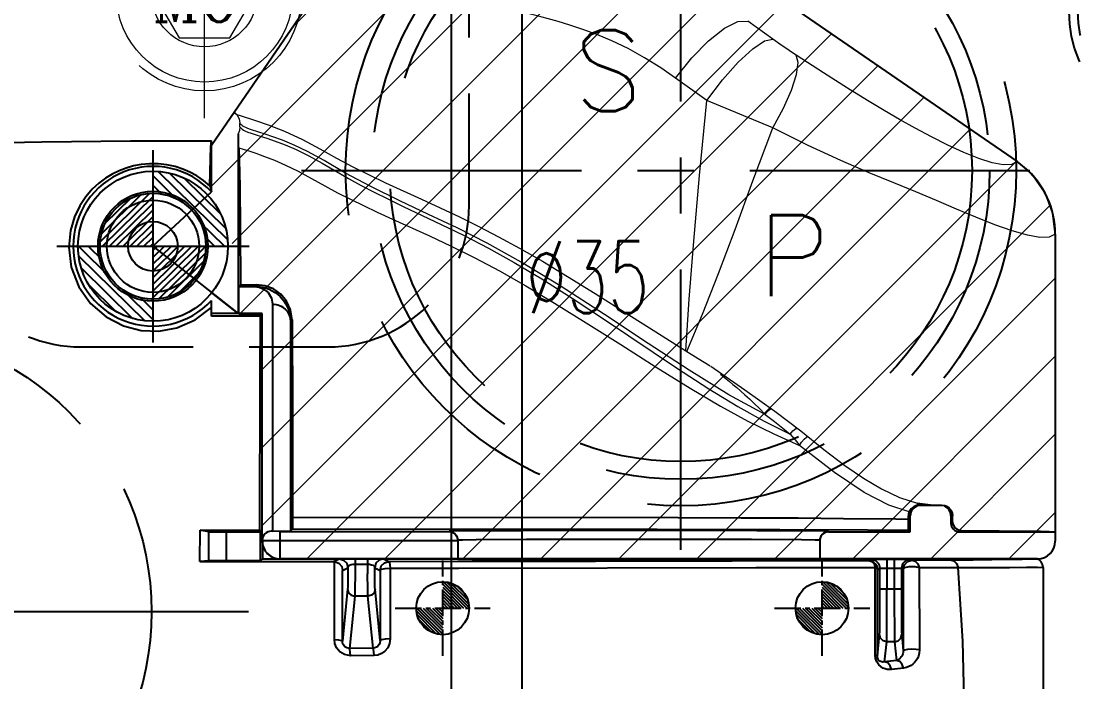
# Model space of a CAD drawing. Header units: inches. Extents: x 157915 to 159347, y -49911 to -48898.
# Drawn here: x 158666.8 to 158726.7, y -49080.8 to -49043.4 of the extents above; entities that cross this region are included whole.
import ezdxf

# ---------------------------------------------------------------- set-up
doc = ezdxf.new("R2010")
doc.units = ezdxf.units.IN
doc.header["$LTSCALE"] = 2
doc.header["$MEASUREMENT"] = 0
doc.header["$PDMODE"] = 3
doc.header["$PDSIZE"] = 0.3125
for name, pattern in [('ACAD_ISO02W100', [15, 12, -3]), ('CENTER', [50.8, 31.75, -6.35, 6.35, -6.35]), ('CENTER2', [1.125, 0.75, -0.125, 0.125, -0.125]), ('HIDDEN', [9.525, 6.35, -3.175])]:
    doc.linetypes.add(name, pattern=pattern)
doc.layers.get('0').update_dxf_attribs({"linetype": 'CONTINUOUS'})
doc.layers.get('Defpoints').update_dxf_attribs({"linetype": 'CONTINUOUS'})
for name, color, linetype in [('CAV-COR', 1, 'CONTINUOUS'), ('PIN', 4, 'CONTINUOUS'), ('SCREW', 52, 'HIDDEN'), ('SP', 3, 'CONTINUOUS'), ('y-cut', 7, 'CONTINUOUS'), ('壓塊', 157, 'CONTINUOUS')]:
    doc.layers.add(name, color=color, linetype=linetype)
for name, color, linetype, lineweight in [('dim', 3, 'CONTINUOUS', 15), ('截面', 191, 'CONTINUOUS', 15), ('枕位', 135, 'CONTINUOUS', 15), ('螺絲', 42, 'ACAD_ISO02W100', 15)]:
    doc.layers.add(name, color=color, linetype=linetype, lineweight=lineweight)
doc.styles.add('ROMANC', font='romanc', dxfattribs={"width": 0.6, "height": 1})
doc.styles.get("Standard").update_dxf_attribs({"font": 'txt.shx', "width": 0.67})
doc.dimstyles.new('2.00', dxfattribs={"dimtxt": 5, "dimasz": 4, "dimexe": 0.666, "dimexo": 0.626, "dimgap": 1, "dimtad": 0, "dimzin": 0, "dimdsep": 46, "dimtxsty": 'Standard', "dimcen": 0.09, "dimclrd": 3, "dimclre": 3, "dimclrt": 7, "dimazin": 0, "dimtfac": 1, "dimtofl": 0, "dimtmove": 0, "dimatfit": 0, "dimfxl": 0, "dimtolj": 1, "dimtzin": 0, "dimarcsym": 0})

# ---------------------------------------------------------------- blocks, each defined once
blk = doc.blocks.new('20160804.135220')
at = {"layer": 'SCREW', "linetype": 'CENTER2', "ltscale": 5}
for p, q in [((0, -8.5), (0, 8.5)), ((-8.5, 0), (8.5, 0))]:
    blk.add_line(p, q, dxfattribs=at)
at = {"layer": 'SCREW'}
blk.add_lwpolyline([(-1.732, 3), (-3.464, 0), (-1.732, -3), (1.732, -3), (3.464, 0), (1.732, 3)], close=True, dxfattribs=at)
at = {"layer": 'SCREW', "ltscale": 0.5}
for radius in [7, 6.5, 4]:
    blk.add_circle((0, 0), radius, dxfattribs=at)
at = {"layer": 'dim', "style": 'ROMANC', "width": 0.8}
blk.add_text('M8', height=4.1865, dxfattribs=at).set_placement((-4.071, -1.858))
blk = doc.blocks.new('20160823.140637')
at = {"layer": '截面', "linetype": 'Continuous', "ltscale": 0.3}
h = blk.add_hatch(dxfattribs=at)
h.set_pattern_fill('ANSI31', color=256, scale=25, style=0)
h.set_pattern_definition([(45, (170617.2364, -50194.565), (-2.20970869, 2.20970869), [])])
h.paths.add_polyline_path([(6.195, 50.953), (6.988, 50.841), (7.777, 50.697), (8.558, 50.522), (9.33, 50.315), (10.094, 50.078), (10.847, 49.81), (11.59, 49.512), (12.321, 49.184), (13.038, 48.827), (13.738, 48.443), (14.423, 48.03), (15.092, 47.589), (29.698, 37.542), (29.916, 37.384), (30.123, 37.215), (30.321, 37.036), (30.509, 36.846), (30.687, 36.645), (30.854, 36.435), (31.01, 36.217), (31.154, 35.989), (31.285, 35.755), (31.403, 35.515), (31.509, 35.267), (31.601, 35.015), (31.679, 34.758), (31.743, 34.496), (31.794, 34.233), (31.829, 33.967), (31.851, 33.7), (31.858, 33.43), (31.858, 16.046, -0.414214), (30.858, 15.046), (-12.081, 15.046, -0.414214), (-13.081, 16.046), (-13.081, 28.931), (-14.453, 28.931), (-15.749, 29.957, 0.168991), (-14.777, 32.75, 0.189103), (-15.977, 35.81), (-15.961, 35.825), (-15.961, 38.483), (-8.774, 48.931), (-8.615, 49.149), (-8.445, 49.358), (-8.265, 49.557), (-8.074, 49.746), (-7.872, 49.925), (-7.662, 50.092), (-7.443, 50.248), (-7.216, 50.393), (-6.981, 50.524), (-6.74, 50.643), (-6.493, 50.748), (-6.241, 50.84), (-5.984, 50.918), (-5.723, 50.983), (-5.46, 51.033), (-5.196, 51.069), (-4.929, 51.09), (-4.66, 51.098), (3.801, 51.098), (4.602, 51.081), (5.401, 51.033)])
h.paths.add_polyline_path([(30.858, -30.951, -0.414214), (31.858, -31.951), (31.858, -49.334), (31.851, -49.604), (31.829, -49.872), (31.794, -50.137), (31.743, -50.401), (31.679, -50.662), (31.601, -50.919), (31.509, -51.171), (31.403, -51.419), (31.285, -51.66), (31.154, -51.894), (31.01, -52.121), (30.854, -52.34), (30.687, -52.549), (30.509, -52.75), (30.321, -52.94), (30.123, -53.12), (29.916, -53.289), (29.698, -53.447), (15.092, -63.494), (14.423, -63.935), (13.738, -64.347), (13.038, -64.731), (12.321, -65.088), (11.59, -65.417), (10.847, -65.715), (10.094, -65.982), (9.33, -66.22), (8.558, -66.426), (7.777, -66.601), (6.988, -66.746), (6.195, -66.858), (5.401, -66.938), (4.602, -66.986), (3.801, -67.002), (-4.66, -67.002), (-4.929, -66.995), (-5.196, -66.973), (-5.46, -66.938), (-5.723, -66.887), (-5.984, -66.823), (-6.241, -66.745), (-6.493, -66.653), (-6.74, -66.547), (-6.981, -66.429), (-7.216, -66.297), (-7.443, -66.153), (-7.662, -65.997), (-7.872, -65.829), (-8.074, -65.65), (-8.265, -65.461), (-8.445, -65.263), (-8.615, -65.054), (-8.774, -64.836), (-15.961, -54.387), (-15.961, -51.729), (-15.977, -51.714, 0.189103), (-14.777, -48.655, 0.168991), (-15.749, -45.862), (-14.453, -44.836), (-13.081, -44.836), (-13.081, -31.951, -0.414214), (-12.081, -30.951)])
h.paths.add_polyline_path([(-94.357, 16.548), (-94.357, -32.452, 0.414214), (-93.357, -33.452), (-87.057, -33.452, 0.414214), (-86.057, -32.452), (-86.057, 16.548, 0.414214), (-87.057, 17.548), (-93.357, 17.548, 0.414214)])
h.paths.add_polyline_path([(-49.425, 38.498), (-49.425, 25.188, 0.414214), (-48.425, 24.188), (-42.105, 24.188, 0.414214), (-41.105, 25.188), (-41.105, 38.498, 0.414214), (-42.105, 39.498), (-48.425, 39.498, 0.414214)])
h.paths.add_polyline_path([(-49.425, -41.092), (-49.425, -54.402, 0.414214), (-48.425, -55.402), (-42.105, -55.402, 0.414214), (-41.105, -54.402), (-41.105, -41.092, 0.414214), (-42.105, -40.092), (-48.425, -40.092, 0.414214)])
at = {"layer": 'y-cut', "linetype": 'ByBlock'}
for p, q in [((-15.961, 38.483), (-8.774, 48.931)), ((15.092, 47.589), (29.698, 37.542)), ((-15.961, 35.825), (-15.961, 38.483)), ((-16.16, 35.64), (-15.961, 35.825)), ((31.858, 33.43), (31.858, 16.046)), ((-14.453, 28.931), (-15.945, 30.112)), ((-13.081, 28.931), (-14.453, 28.931)), ((-13.081, 16.046), (-13.081, 28.931)), ((30.858, 15.046), (-12.081, 15.046))]:
    blk.add_line(p, q, dxfattribs=at)
blk.add_lwpolyline([(31.858, 33.43), (31.851, 33.7), (31.829, 33.967), (31.794, 34.233), (31.743, 34.496), (31.679, 34.758), (31.601, 35.015), (31.509, 35.267), (31.403, 35.515), (31.285, 35.755), (31.154, 35.989), (31.01, 36.217), (30.854, 36.435), (30.687, 36.645), (30.509, 36.846), (30.321, 37.036), (30.123, 37.215), (29.916, 37.384), (29.698, 37.542)], dxfattribs=at)
blk.add_circle((-19.277, 32.75), 4.25, dxfattribs=at)
for centre, start, end in [((-12.081, 16.046), 180, 270), ((30.858, 16.046), 270, 0)]:
    blk.add_arc(centre, 1, start, end, dxfattribs=at)
blk = doc.blocks.new('20140813.092309')
at = {"layer": '螺絲', "color": 137, "linetype": 'CENTER', "ltscale": 0.25}
for p, q in [((0, -7.042), (0, 7.042)), ((-7, 0), (7, 0))]:
    blk.add_line(p, q, dxfattribs=at)
at = {"layer": '螺絲', "color": 137, "linetype": 'Continuous'}
blk.add_lwpolyline([(-1.443, 2.5), (-2.887, 0), (-1.443, -2.5), (1.443, -2.5), (2.887, 0), (1.443, 2.5)], close=True, dxfattribs=at)
at = {"layer": '螺絲', "color": 137, "linetype": 'HIDDEN'}
blk.add_circle((0, 0), 5.5, dxfattribs=at)
at = {"layer": '螺絲', "color": 137}
for radius in [5, 3]:
    blk.add_circle((0, 0), radius, dxfattribs=at)
at = {"layer": 'dim', "style": 'ROMANC', "width": 0.8}
blk.add_text('M6', height=3.1716, dxfattribs=at).set_placement((-2.976, -1.589))
blk = doc.blocks.new('20160825.191916')
at = {"color": 8, "linetype": 'HIDDEN'}
blk.add_circle((0, 0), 19, dxfattribs=at)
at = {"layer": 'SP', "linetype": 'CENTER', "ltscale": 0.25}
for p, q in [((0, -21.5), (0, 21.5)), ((-21.5, 0), (21.5, 0))]:
    blk.add_line(p, q, dxfattribs=at)
at = {"layer": 'SP', "linetype": 'HIDDEN'}
for radius in [17.5, 16.5]:
    blk.add_circle((0, 0), radius, dxfattribs=at)
at = {"layer": 'dim', "insert": (-5.289, -6.05), "char_height": 4.0633, "attachment_point": 5}
blk.add_mtext('Ø35', dxfattribs=at)
at = {"layer": 'SP'}
for s, p in [('S', (-6.081, 3.359)), ('P', (4.334, -7.124))]:
    blk.add_text(s, height=4.582, dxfattribs=at).set_placement(p)
blk = doc.blocks.new('*D37227')
at = {"layer": 'Defpoints', "color": 0}
for p in [(158691.163, -49011.518), (158658.163, -49016.868), (158691.163, -49082.168)]:
    blk.add_point(p, dxfattribs=at)
at = {"layer": 'dim', "color": 3, "linetype": 'ByBlock', "lineweight": -2}
for p, q in [((158658.163, -49016.242), (158658.163, -49010.852)), ((158691.163, -49081.542), (158691.163, -49010.852)), ((158662.163, -49011.518), (158667.521, -49011.518)), ((158687.163, -49011.518), (158681.805, -49011.518))]:
    blk.add_line(p, q, dxfattribs=at)
at = {"layer": 'dim', "color": 3, "linetype": 'ByBlock'}
for points in [[(158662.163, -49010.851), (158662.163, -49012.184), (158658.163, -49011.518)], [(158687.163, -49012.184), (158687.163, -49010.851), (158691.163, -49011.518)]]:
    blk.add_solid(points, dxfattribs=at)
at = {"layer": 'dim', "color": 7, "linetype": 'ByBlock', "insert": (158674.663, -49011.518), "char_height": 5, "attachment_point": 5}
blk.add_mtext('\\A1;33.00', dxfattribs=at)
blk = doc.blocks.new('*D37255')
at = {"layer": 'Defpoints', "color": 0}
for p in [(158695.163, -49003.941), (158658.163, -49016.868), (158695.163, -49096.868)]:
    blk.add_point(p, dxfattribs=at)
at = {"layer": 'dim', "color": 3, "linetype": 'ByBlock', "lineweight": -2}
for p, q in [((158658.163, -49016.242), (158658.163, -49003.275)), ((158695.163, -49096.242), (158695.163, -49003.275)), ((158662.163, -49003.941), (158669.521, -49003.941)), ((158691.163, -49003.941), (158683.805, -49003.941))]:
    blk.add_line(p, q, dxfattribs=at)
at = {"layer": 'dim', "color": 3, "linetype": 'ByBlock'}
for points in [[(158662.163, -49003.274), (158662.163, -49004.608), (158658.163, -49003.941)], [(158691.163, -49004.608), (158691.163, -49003.274), (158695.163, -49003.941)]]:
    blk.add_solid(points, dxfattribs=at)
at = {"layer": 'dim', "color": 7, "linetype": 'ByBlock', "insert": (158676.663, -49003.941), "char_height": 5, "attachment_point": 5}
blk.add_mtext('\\A1;37.00', dxfattribs=at)

msp = doc.modelspace()

# ---------------------------------------------------------------- hatches: boundary and pattern name
at = {"layer": 'PIN', "linetype": 'Continuous'}
h = msp.add_hatch(dxfattribs=at)
h.set_pattern_fill('ANSI31', color=135, scale=3.090909, angle=90.5, style=0)
h.set_pattern_definition([(135.5, (158991.67704, -49075.40296), (-0.27080585, -0.27557404), [])])
h.paths.add_polyline_path([(158674.206, -49051.916, -0.414214), (158678.493, -49056.128), (158677.243, -49056.139, 0.414214), (158674.217, -49053.166)])
h.paths.add_polyline_path([(158671.243, -49056.192, 0.414214), (158674.269, -49059.165), (158674.28, -49060.415, -0.414214), (158669.993, -49056.203)])
h = msp.add_hatch(dxfattribs=at)
h.set_pattern_fill('ANSI31', color=135, scale=2.181818, angle=89.5, style=0)
h.set_pattern_definition([(44.5, (158450.17198, -49069.74489), (0.19115707, -0.19452285), [])])
h.paths.add_polyline_path([(158674.243, -49056.166), (158677.243, -49056.192, -0.414214), (158674.217, -49059.165)])
h.paths.add_polyline_path([(158674.269, -49053.166), (158674.243, -49056.166), (158671.243, -49056.139, -0.414214)])
h = msp.add_hatch(dxfattribs=at)
h.set_pattern_fill('ANSI31', color=3, angle=90, style=0)
h.set_pattern_definition([(135, (158895.94506, -49090.90771), (-0.08838835, -0.08838835), [])])
h.paths.add_polyline_path([(158690.663, -49076.668), (158689.163, -49076.668, 0.414214), (158690.663, -49078.168)])
h.paths.add_polyline_path([(158690.663, -49075.168), (158690.663, -49076.668), (158692.163, -49076.668, 0.414214)])
h = msp.add_hatch(dxfattribs=at)
h.set_pattern_fill('ANSI31', color=3, angle=90, style=0)
h.set_pattern_definition([(135, (158917.44506, -49090.90771), (-0.08838835, -0.08838835), [])])
h.paths.add_polyline_path([(158712.163, -49076.668), (158710.663, -49076.668, 0.414214), (158712.163, -49078.168)])
h.paths.add_polyline_path([(158712.163, -49075.168), (158712.163, -49076.668), (158713.663, -49076.668, 0.414214)])

# ---------------------------------------------------------------- linework, layer by layer
at = {"color": 8, "linetype": 'CENTER', "ltscale": 0.4}
msp.add_line((158679.663, -49076.868), (158636.663, -49076.868), dxfattribs=at)
at = {"color": 8, "linetype": 'HIDDEN', "ltscale": 0.7}
msp.add_circle((158658.163, -49076.868), 16, dxfattribs=at)
at = {"layer": 'CAV-COR', "linetype": 'ByBlock'}
for p, q in [((158677.525, -49050.528), (158677.56, -49050.196)), ((158677.56, -49053.091), (158677.56, -49050.196)), ((158679.067, -49049.792), (158679.067, -49059.985)), ((158674.243, -49056.166), (158677.56, -49053.091)), ((158674.243, -49056.166), (158679.067, -49059.985)), ((158679.102, -49058.442), (158679.201, -49058.344)), ((158679.102, -49060.02), (158679.102, -49058.442)), ((158679.102, -49058.442), (158679.993, -49058.442)), ((158679.201, -49058.344), (158680.105, -49058.344)), ((158679.993, -49058.442), (158680.007, -49058.442)), ((158680.007, -49058.442), (158680.105, -49058.344)), ((158680.497, -49058.573), (158680.26, -49058.475)), ((158677.56, -49060.127), (158677.56, -49059.24)), ((158681.012, -49059.446), (158681.012, -49072.311)), ((158679.067, -49059.985), (158677.56, -49059.985)), ((158680.332, -49060.127), (158677.56, -49060.127)), ((158679.102, -49059.985), (158680.439, -49059.985)), ((158680.439, -49060.02), (158679.102, -49060.02)), ((158680.439, -49060.02), (158680.332, -49060.127)), ((158680.439, -49072.87), (158680.439, -49059.985)), ((158682.029, -49060.425), (158682.029, -49072.285)), ((158682.029, -49060.425), (158682.043, -49060.425)), ((158682.043, -49060.425), (158682.124, -49060.344)), ((158682.043, -49060.425), (158682.043, -49072.284)), ((158682.124, -49060.344), (158682.142, -49065.512)), ((158682.142, -49065.512), (158682.153, -49071.749)), ((158717.547, -49070.728), (158718.463, -49070.839)), ((158717.663, -49070.839), (158718.96, -49070.839)), ((158682.153, -49071.518), (158704.015, -49071.539)), ((158704.015, -49071.539), (158707.586, -49071.546)), ((158707.586, -49071.546), (158710.818, -49071.559)), ((158710.818, -49071.559), (158713.384, -49071.579)), ((158717.057, -49071.949), (158717.058, -49071.442)), ((158717.157, -49071.442), (158717.058, -49071.442)), ((158717.157, -49072.346), (158717.157, -49071.442)), ((158719.468, -49071.442), (158719.559, -49071.442)), ((158719.468, -49071.442), (158719.468, -49071.844)), ((158719.468, -49071.844), (158719.536, -49071.775)), ((158719.559, -49071.769), (158719.559, -49071.442)), ((158719.559, -49071.769), (158719.56, -49071.799)), ((158676.894, -49074.029), (158676.922, -49072.257)), ((158676.922, -49072.257), (158680.301, -49072.257)), ((158677.409, -49072.338), (158676.922, -49072.257)), ((158677.409, -49073.987), (158677.409, -49072.338)), ((158678.413, -49073.982), (158678.413, -49072.346)), ((158678.413, -49072.346), (158680.345, -49072.346)), ((158680.301, -49072.257), (158680.345, -49072.346)), ((158680.345, -49073.982), (158680.345, -49072.346)), ((158681.012, -49072.311), (158680.941, -49072.311)), ((158681.012, -49072.311), (158682.043, -49072.285)), ((158681.458, -49073.87), (158681.458, -49072.328)), ((158681.458, -49072.328), (158691.027, -49072.328)), ((158682.043, -49072.284), (158682.151, -49072.176)), ((158682.151, -49072.176), (158693.234, -49072.183)), ((158691.027, -49072.314), (158691.027, -49072.328)), ((158691.027, -49072.328), (158691.191, -49072.356)), ((158691.191, -49072.356), (158691.348, -49072.445)), ((158695.089, -49072.277), (158692.103, -49072.294)), ((158693.234, -49072.183), (158702.81, -49072.199)), ((158699.391, -49072.268), (158695.089, -49072.277)), ((158704.175, -49072.268), (158699.391, -49072.268)), ((158702.81, -49072.199), (158709.775, -49072.217)), ((158708.476, -49072.277), (158704.175, -49072.268)), ((158709.775, -49072.217), (158714.738, -49072.237)), ((158712.534, -49072.346), (158712.534, -49072.314)), ((158712.534, -49072.346), (158717.157, -49072.346)), ((158714.738, -49072.237), (158717.061, -49072.25)), ((158717.059, -49072.168), (158717.057, -49071.949)), ((158717.061, -49072.25), (158717.157, -49072.346)), ((158719.642, -49072.039), (158719.725, -49072.131)), ((158719.725, -49072.131), (158719.799, -49072.184)), ((158719.799, -49072.184), (158719.821, -49072.197)), ((158719.821, -49072.197), (158719.934, -49072.242)), ((158719.934, -49072.242), (158720.058, -49072.259)), ((158719.971, -49072.346), (158720.058, -49072.259)), ((158719.971, -49072.346), (158725.378, -49072.346)), ((158720.058, -49072.259), (158722.202, -49072.278)), ((158680.453, -49072.828), (158680.453, -49073.874)), ((158680.453, -49072.828), (158680.5, -49072.829)), ((158680.5, -49072.829), (158691.529, -49072.83)), ((158691.348, -49072.445), (158691.471, -49072.598)), ((158691.473, -49072.602), (158691.529, -49072.832)), ((158691.529, -49072.817), (158691.529, -49073.885)), ((158695.404, -49072.78), (158692.557, -49072.796)), ((158699.503, -49072.771), (158695.404, -49072.78)), ((158704.06, -49072.771), (158699.503, -49072.771)), ((158708.158, -49072.78), (158704.06, -49072.771)), ((158712.031, -49072.817), (158712.031, -49073.885)), ((158677.409, -49073.987), (158676.894, -49074.029)), ((158676.894, -49074.029), (158684.483, -49074.028)), ((158680.345, -49073.982), (158678.413, -49073.982)), ((158680.453, -49073.874), (158680.345, -49073.982)), ((158680.453, -49073.874), (158680.529, -49073.872)), ((158680.529, -49073.872), (158681.062, -49073.87)), ((158681.062, -49073.87), (158724.378, -49073.87)), ((158684.483, -49074.028), (158684.79, -49073.875)), ((158684.523, -49078.439), (158684.527, -49074.03)), ((158684.989, -49073.872), (158685.696, -49073.87)), ((158685.696, -49073.87), (158685.694, -49074.728)), ((158685.696, -49074.175), (158686.408, -49074.175)), ((158686.408, -49073.87), (158686.41, -49074.728)), ((158687.314, -49073.875), (158687.614, -49074.025)), ((158687.614, -49074.025), (158699.323, -49074.011)), ((158699.323, -49074.011), (158714.812, -49073.966)), ((158714.812, -49073.966), (158714.942, -49073.901)), ((158714.942, -49073.901), (158714.987, -49073.9)), ((158714.987, -49073.9), (158715.351, -49073.898)), ((158715.351, -49073.898), (158716.751, -49073.898)), ((158716.256, -49073.897), (158716.257, -49076.437)), ((158717.16, -49073.901), (158717.262, -49073.952)), ((158717.262, -49073.952), (158720.737, -49073.926)), ((158720.737, -49073.926), (158722.838, -49073.9)), ((158724.466, -49073.936), (158724.317, -49073.87)), ((158684.981, -49078.534), (158684.989, -49074.529)), ((158684.989, -49074.529), (158685.292, -49074.377)), ((158686.418, -49075.617), (158686.41, -49074.728)), ((158686.817, -49075.092), (158686.811, -49074.377)), ((158686.811, -49074.377), (158687.111, -49074.527)), ((158687.111, -49074.527), (158687.119, -49078.502)), ((158687.679, -49074.403), (158691.584, -49074.402)), ((158687.679, -49074.403), (158687.69, -49078.41)), ((158691.584, -49074.402), (158708.411, -49074.364)), ((158708.411, -49074.364), (158712.853, -49074.36)), ((158712.853, -49074.36), (158715.182, -49074.36)), ((158715.177, -49079.308), (158715.182, -49074.36)), ((158715.303, -49079.38), (158715.315, -49074.469)), ((158715.315, -49074.469), (158715.445, -49074.404)), ((158715.626, -49074.401), (158715.847, -49074.4)), ((158716.658, -49074.404), (158716.76, -49074.455)), ((158716.658, -49074.404), (158716.658, -49076.319)), ((158716.76, -49074.455), (158716.77, -49079.089)), ((158717.668, -49074.361), (158722.783, -49074.36)), ((158717.668, -49074.361), (158717.688, -49079.033)), ((158724.693, -49074.356), (158724.694, -49113.33)), ((158685.275, -49075.592), (158684.981, -49078.534)), ((158685.677, -49075.992), (158685.382, -49078.948)), ((158686.427, -49075.992), (158685.677, -49075.992)), ((158686.72, -49078.934), (158686.427, -49075.992)), ((158687.119, -49078.502), (158686.829, -49075.592)), ((158715.445, -49075.563), (158716.658, -49075.563)), ((158716.257, -49076.437), (158716.264, -49077.908)), ((158716.658, -49076.319), (158716.666, -49077.596)), ((158715.303, -49079.38), (158715.424, -49078.166)), ((158716.678, -49078.166), (158716.77, -49079.089)), ((158686.72, -49078.934), (158685.382, -49078.948)), ((158715.712, -49079.704), (158715.826, -49078.567)), ((158716.276, -49078.567), (158715.826, -49078.567)), ((158716.276, -49078.567), (158716.382, -49079.625)), ((158686.782, -49079.348), (158685.434, -49079.361)), ((158716.382, -49079.625), (158715.712, -49079.704)), ((158716.785, -49080.069), (158716.105, -49080.144))]:
    msp.add_line(p, q, dxfattribs=at)
for points in [[(158678.849, -49048.559), (158678.902, -49048.62), (158678.937, -49048.663)], [(158662.989, -49050.348), (158667.938, -49050.244), (158672.962, -49050.187), (158677.56, -49050.196)], [(158677.468, -49052.74), (158677.495, -49051.201), (158677.525, -49050.528)], [(158679.103, -49050.595), (158679.132, -49051.294), (158679.157, -49052.774), (158679.18, -49055.107), (158679.201, -49058.344)], [(158677.468, -49052.74), (158677.1, -49052.436), (158676.722, -49052.182), (158676.332, -49051.971), (158675.927, -49051.798), (158675.494, -49051.659), (158675.03, -49051.559), (158674.532, -49051.502), (158674.039, -49051.497), (158673.57, -49051.539), (158673.133, -49051.62), (158672.721, -49051.737), (158672.326, -49051.887), (158671.939, -49052.076), (158671.557, -49052.308), (158671.178, -49052.592), (158670.804, -49052.938), (158670.441, -49053.36), (158670.099, -49053.875), (158669.798, -49054.504), (158669.571, -49055.274), (158669.474, -49056.216), (158669.609, -49057.35), (158670.032, -49058.458), (158670.709, -49059.419), (158671.584, -49060.173)], [(158677.468, -49052.74), (158677.499, -49052.854), (158677.529, -49052.971), (158677.56, -49053.091)], [(158679.993, -49058.442), (158680.256, -49058.476), (158680.497, -49058.573)], [(158680.007, -49058.442), (158680.202, -49058.448), (158680.41, -49058.476), (158680.621, -49058.527)], [(158682.124, -49060.344), (158682.036, -49059.766), (158681.811, -49059.279), (158681.482, -49058.885), (158681.067, -49058.587), (158680.592, -49058.403), (158680.105, -49058.344)], [(158680.497, -49058.573), (158680.766, -49058.792), (158680.952, -49059.107), (158681.012, -49059.446)], [(158680.621, -49058.527), (158680.823, -49058.599), (158681.007, -49058.688)], [(158681.007, -49058.688), (158681.172, -49058.788), (158681.318, -49058.897)], [(158681.318, -49058.897), (158681.449, -49059.013), (158681.565, -49059.137)], [(158681.565, -49059.137), (158681.668, -49059.267), (158681.759, -49059.405), (158681.839, -49059.551), (158681.913, -49059.718), (158681.975, -49059.908)], [(158671.584, -49060.173), (158672.567, -49060.678), (158673.567, -49060.933), (158674.57, -49060.969), (158675.597, -49060.784), (158676.626, -49060.343), (158677.56, -49059.639)], [(158681.012, -49059.446), (158681.111, -49059.45), (158681.216, -49059.464), (158681.321, -49059.489), (158681.422, -49059.525), (158681.513, -49059.568), (158681.595, -49059.617), (158681.667, -49059.67), (158681.732, -49059.728), (158681.79, -49059.788), (158681.841, -49059.852), (158681.887, -49059.92), (158681.927, -49059.993), (158681.963, -49060.074), (158681.995, -49060.17), (158682.019, -49060.286), (158682.029, -49060.425)], [(158680.301, -49072.257), (158680.319, -49063.58), (158680.332, -49060.127)], [(158681.975, -49059.908), (158682.023, -49060.144), (158682.043, -49060.425)], [(158717.103, -49071.215), (158717.069, -49071.324), (158717.058, -49071.442)], [(158717.663, -49070.839), (158717.521, -49070.855), (158717.359, -49070.92), (158717.207, -49071.045), (158717.103, -49071.215)], [(158718.96, -49070.839), (158719.115, -49070.859), (158719.251, -49070.915), (158719.369, -49071.001), (158719.465, -49071.118), (158719.533, -49071.267), (158719.559, -49071.442)], [(158682.153, -49071.749), (158682.152, -49072.121), (158682.151, -49072.176)], [(158713.384, -49071.579), (158716.344, -49071.61), (158717.057, -49071.619)], [(158719.56, -49071.799), (158719.581, -49071.916), (158719.642, -49072.039)], [(158682.043, -49072.285), (158682.042, -49072.284), (158682.043, -49072.284)], [(158692.103, -49072.294), (158691.299, -49072.304), (158691.027, -49072.314)], [(158691.027, -49072.314), (158691.278, -49072.381), (158691.462, -49072.565), (158691.529, -49072.817)], [(158712.534, -49072.314), (158712.261, -49072.304), (158711.459, -49072.294), (158708.476, -49072.277)], [(158712.534, -49072.314), (158712.282, -49072.382), (158712.098, -49072.565), (158712.031, -49072.817)], [(158717.061, -49072.25), (158717.06, -49072.228), (158717.059, -49072.168)], [(158722.202, -49072.278), (158723.893, -49072.301), (158724.541, -49072.314), (158725.043, -49072.329), (158725.378, -49072.346)], [(158692.557, -49072.796), (158691.791, -49072.806), (158691.529, -49072.817)], [(158712.031, -49072.817), (158711.77, -49072.806), (158711.004, -49072.796), (158708.158, -49072.78)], [(158684.527, -49074.03), (158684.513, -49074.029), (158684.498, -49074.028), (158684.483, -49074.028)], [(158684.527, -49074.03), (158684.783, -49074.126), (158684.938, -49074.311), (158684.989, -49074.529)], [(158684.79, -49073.875), (158684.844, -49073.873), (158684.989, -49073.872)], [(158684.79, -49073.875), (158685.041, -49073.942), (158685.225, -49074.126), (158685.292, -49074.377)], [(158685.292, -49074.377), (158685.317, -49074.296), (158685.382, -49074.239), (158685.476, -49074.201), (158685.586, -49074.181), (158685.696, -49074.175)], [(158686.408, -49074.175), (158686.522, -49074.182), (158686.633, -49074.203), (158686.721, -49074.238), (158686.776, -49074.282), (158686.803, -49074.33), (158686.811, -49074.377)], [(158687.314, -49073.875), (158687.063, -49073.942), (158686.879, -49074.126), (158686.811, -49074.377)], [(158686.914, -49073.871), (158687.236, -49073.873), (158687.296, -49073.874), (158687.314, -49073.875)], [(158687.111, -49074.527), (158687.179, -49074.276), (158687.363, -49074.092), (158687.614, -49074.025)], [(158687.614, -49074.025), (158687.643, -49074.073), (158687.666, -49074.208), (158687.679, -49074.403)], [(158714.812, -49073.966), (158715.063, -49074.034), (158715.247, -49074.218), (158715.315, -49074.469)], [(158714.812, -49073.966), (158714.977, -49074.017), (158715.109, -49074.157), (158715.182, -49074.36)], [(158714.942, -49073.901), (158715.193, -49073.969), (158715.377, -49074.153), (158715.445, -49074.404)], [(158715.826, -49078.567), (158715.832, -49078.362), (158715.838, -49077.908), (158715.843, -49077.248), (158715.847, -49073.897)], [(158717.16, -49073.901), (158716.909, -49073.969), (158716.725, -49074.153), (158716.658, -49074.404)], [(158716.751, -49073.898), (158717.115, -49073.9), (158717.16, -49073.901)], [(158716.76, -49074.455), (158716.827, -49074.204), (158717.011, -49074.02), (158717.262, -49073.952)], [(158717.262, -49073.952), (158717.446, -49074.005), (158717.591, -49074.152), (158717.668, -49074.361)], [(158719.437, -49073.937), (158719.636, -49073.992), (158719.792, -49074.145), (158719.87, -49074.361)], [(158722.838, -49073.9), (158723.507, -49073.885), (158723.946, -49073.87)], [(158724.693, -49074.356), (158724.666, -49074.193), (158724.587, -49074.048), (158724.466, -49073.936)], [(158685.292, -49074.377), (158685.286, -49075.092), (158685.283, -49075.346), (158685.279, -49075.512), (158685.275, -49075.592)], [(158685.694, -49074.728), (158685.686, -49075.618), (158685.681, -49075.875), (158685.677, -49075.992)], [(158687.111, -49074.527), (158687.191, -49074.46), (158687.404, -49074.414), (158687.679, -49074.403)], [(158715.182, -49074.36), (158715.28, -49074.411), (158715.315, -49074.469)], [(158715.424, -49078.166), (158715.43, -49077.99), (158715.436, -49077.596), (158715.441, -49077.022), (158715.445, -49074.404)], [(158715.445, -49074.404), (158715.464, -49074.403), (158715.527, -49074.401), (158715.626, -49074.401)], [(158715.847, -49074.4), (158716.364, -49074.4), (158716.476, -49074.401), (158716.575, -49074.401), (158716.638, -49074.403), (158716.658, -49074.404)], [(158716.76, -49074.455), (158716.858, -49074.362), (158717.109, -49074.305), (158717.418, -49074.304), (158717.668, -49074.361)], [(158720.248, -49093.853), (158720.257, -49086.486), (158720.24, -49082.602), (158720.144, -49078.53), (158719.87, -49074.361)], [(158722.783, -49074.36), (158723.757, -49074.351), (158724.368, -49074.349), (158724.693, -49074.354)], [(158686.829, -49075.592), (158686.825, -49075.511), (158686.821, -49075.345), (158686.817, -49075.092)], [(158685.275, -49075.592), (158685.329, -49075.792), (158685.476, -49075.938), (158685.677, -49075.992)], [(158686.427, -49075.992), (158686.422, -49075.874), (158686.418, -49075.617)], [(158686.829, -49075.592), (158686.775, -49075.792), (158686.628, -49075.938), (158686.427, -49075.992)], [(158716.666, -49077.596), (158716.672, -49077.99), (158716.678, -49078.166)], [(158687.69, -49078.41), (158687.654, -49078.671), (158687.55, -49078.909), (158687.393, -49079.101), (158687.202, -49079.24), (158686.994, -49079.321), (158686.782, -49079.348)], [(158687.69, -49078.41), (158687.412, -49078.418), (158687.2, -49078.452), (158687.119, -49078.502)], [(158715.826, -49078.567), (158715.625, -49078.513), (158715.478, -49078.366), (158715.424, -49078.166)], [(158716.264, -49077.908), (158716.27, -49078.362), (158716.276, -49078.567)], [(158716.276, -49078.567), (158716.477, -49078.513), (158716.624, -49078.366), (158716.678, -49078.166)], [(158684.523, -49078.439), (158684.754, -49078.454), (158684.92, -49078.489), (158684.981, -49078.534)], [(158685.434, -49079.361), (158685.1, -49079.299), (158684.83, -49079.132), (158684.649, -49078.91), (158684.551, -49078.669), (158684.523, -49078.439)], [(158685.382, -49078.948), (158685.235, -49078.922), (158685.116, -49078.848), (158685.036, -49078.748), (158684.994, -49078.639), (158684.981, -49078.534)], [(158685.434, -49079.361), (158685.423, -49079.16), (158685.405, -49079.013), (158685.382, -49078.948)], [(158687.119, -49078.502), (158687.104, -49078.621), (158687.058, -49078.73), (158686.989, -49078.818), (158686.905, -49078.882), (158686.814, -49078.92), (158686.72, -49078.934)], [(158686.782, -49079.348), (158686.769, -49079.147), (158686.747, -49079), (158686.72, -49078.934)], [(158717.688, -49079.033), (158717.498, -49079.001), (158717.252, -49078.991), (158717.011, -49079.006), (158716.836, -49079.041), (158716.77, -49079.089)], [(158716.105, -49080.144), (158715.98, -49080.149), (158715.86, -49080.136), (158715.739, -49080.107), (158715.617, -49080.056), (158715.496, -49079.979), (158715.379, -49079.868), (158715.271, -49079.707), (158715.2, -49079.509), (158715.177, -49079.308)], [(158715.177, -49079.308), (158715.245, -49079.329), (158715.288, -49079.354), (158715.303, -49079.38)], [(158715.712, -49079.704), (158715.657, -49079.714), (158715.603, -49079.716), (158715.55, -49079.71), (158715.496, -49079.694), (158715.442, -49079.667), (158715.39, -49079.623), (158715.343, -49079.556), (158715.312, -49079.47), (158715.303, -49079.38)], [(158716.77, -49079.089), (158716.763, -49079.175), (158716.744, -49079.251), (158716.718, -49079.319), (158716.686, -49079.379), (158716.65, -49079.432), (158716.611, -49079.479), (158716.566, -49079.523), (158716.514, -49079.563), (158716.452, -49079.598), (158716.382, -49079.625)], [(158717.688, -49079.033), (158717.67, -49079.219), (158717.627, -49079.379), (158717.565, -49079.518), (158717.491, -49079.638), (158717.408, -49079.741), (158717.317, -49079.83), (158717.212, -49079.91), (158717.091, -49079.979), (158716.949, -49080.035), (158716.785, -49080.069)], [(158716.105, -49080.144), (158716.032, -49079.927), (158715.891, -49079.769), (158715.712, -49079.704)], [(158716.785, -49080.069), (158716.712, -49079.85), (158716.567, -49079.691), (158716.382, -49079.625)]]:
    msp.add_lwpolyline(points, dxfattribs=at)
for radius in [3.115, 2.613, 1.407]:
    msp.add_circle((158674.243, -49056.166), radius, dxfattribs=at)
for centre, radius, start, end in [((158674.243, -49056.166), 4.522, 42.83343, 317.16657), ((158681.439, -49072.87), 1, 180.00002, 271.11317), ((158724.378, -49072.87), 1, 270, 0)]:
    msp.add_arc(centre, radius, start, end, dxfattribs=at)
for centre, major_axis, ratio, start_param, end_param in [((158717.76, -49071.442), (0.603, 0), 0.99999, 1.728184, 3.141593), ((158718.865, -49071.442), (0.603, 0), 0.99999, 0, 1.179488), ((158678.413, -49072.337), (1.005, 0), 0.008727, -3.089233, -1.570796), ((158680.941, -49072.813), (-0.355, 0.355), 0.999981, -0.785389, 0.785389), ((158712.534, -49072.849), (0, 0.503), 0.99999, 0, 1.570796), ((158719.971, -49071.844), (-0.355, -0.355), 0.999981, 5.497797, 7.068574), ((158678.413, -49073.987), (1.005, 0), 0.004363, 1.570796, 3.089233), ((158701.78, -49073.885), (10.251, 0), 0.004363, 3.141593, 6.283185)]:
    msp.add_ellipse(centre, major_axis=major_axis, ratio=ratio, start_param=start_param, end_param=end_param, dxfattribs=at)
at = {"layer": 'PIN', "color": 135, "linetype": 'Continuous'}
for p, q in [((158674.243, -49050.716), (158674.243, -49061.616)), ((158668.793, -49056.166), (158679.693, -49056.166))]:
    msp.add_line(p, q, dxfattribs=at)
at = {"layer": 'PIN', "color": 3, "linetype": 'CENTER2'}
for p, q in [((158690.663, -49079.368), (158690.663, -49073.968)), ((158712.163, -49079.368), (158712.163, -49073.968)), ((158687.963, -49076.668), (158693.363, -49076.668)), ((158709.463, -49076.668), (158714.863, -49076.668))]:
    msp.add_line(p, q, dxfattribs=at)
at = {"layer": 'PIN', "color": 135, "linetype": 'Continuous'}
for radius in [4.25, 3]:
    msp.add_circle((158674.243, -49056.166), radius, dxfattribs=at)
at = {"layer": 'PIN', "color": 3, "linetype": 'Continuous'}
for centre in [(158690.663, -49076.668), (158712.163, -49076.668)]:
    msp.add_circle(centre, 1.5, dxfattribs=at)
at = {"layer": '壓塊', "color": 67, "linetype": 'HIDDEN', "ltscale": 0.5}
msp.add_lwpolyline([(158692.163, -49053.868), (158692.163, -49029.868, 0.414214), (158684.163, -49021.868), (158670.163, -49021.868, 0.414214), (158662.163, -49029.868), (158662.163, -49053.868, 0.414214), (158670.163, -49061.868), (158684.163, -49061.868, 0.414214)], format="xyb", close=True, dxfattribs=at)
at = {"layer": '枕位', "linetype": 'ByBlock'}
for p, q in [((158684.746, -49039.985), (158677.56, -49050.433)), ((158708.612, -49041.326), (158723.218, -49051.373)), ((158709.375, -49044.439), (158707.963, -49043.416)), ((158705.626, -49047.907), (158703.864, -49046.643)), ((158709.373, -49049.451), (158705.626, -49047.907)), ((158678.937, -49048.663), (158678.996, -49048.7)), ((158678.996, -49048.7), (158679.184, -49048.768)), ((158679.021, -49048.738), (158679.13, -49048.957)), ((158679.13, -49048.957), (158679.168, -49049.201)), ((158679.168, -49049.402), (158679.168, -49049.201)), ((158679.067, -49049.792), (158679.069, -49049.835)), ((158679.069, -49049.835), (158679.07, -49049.878)), ((158679.07, -49049.878), (158679.072, -49049.922)), ((158679.072, -49049.922), (158679.082, -49050.118)), ((158679.082, -49050.118), (158679.086, -49050.204)), ((158679.086, -49050.204), (158679.099, -49050.53)), ((158679.099, -49050.53), (158679.103, -49050.595)), ((158724.12, -49052.169), (158723.218, -49051.373)), ((158724.805, -49053.16), (158724.12, -49052.169)), ((158725.233, -49054.288), (158724.805, -49053.16)), ((158725.378, -49055.486), (158725.233, -49054.288)), ((158725.378, -49055.486), (158725.314, -49054.683)), ((158725.378, -49072.87), (158725.378, -49055.486)), ((158704.44, -49062.093), (158705.151, -49062.532)), ((158705.151, -49062.532), (158705.828, -49062.942)), ((158706.872, -49064.577), (158704.637, -49063.194)), ((158705.851, -49062.957), (158707.788, -49064.292)), ((158706.411, -49063.41), (158706.732, -49063.672)), ((158708.933, -49065.696), (158706.872, -49064.577)), ((158707.788, -49064.292), (158709.485, -49065.5)), ((158709.485, -49065.5), (158710.964, -49066.629)), ((158708.882, -49066.073), (158710.363, -49066.805)), ((158710.964, -49066.629), (158712.272, -49067.675)), ((158712.272, -49067.675), (158713.453, -49068.579)), ((158713.453, -49068.579), (158714.512, -49069.307)), ((158714.512, -49069.307), (158715.53, -49069.913)), ((158715.53, -49069.913), (158716.552, -49070.406)), ((158716.552, -49070.406), (158717.547, -49070.728))]:
    msp.add_line(p, q, dxfattribs=at)
for points in [[(158703.864, -49046.643), (158703.017, -49046.058), (158702.103, -49045.489), (158701.167, -49044.973), (158700.254, -49044.535), (158699.394, -49044.176), (158698.602, -49043.883), (158697.875, -49043.641), (158697.205, -49043.437), (158696.585, -49043.264), (158696.015, -49043.117), (158695.491, -49042.99), (158695.011, -49042.88), (158694.569, -49042.783), (158694.163, -49042.7)], [(158703.864, -49046.643), (158704.782, -49045.496), (158705.731, -49044.526), (158706.628, -49043.82), (158707.395, -49043.439), (158707.963, -49043.416)], [(158705.626, -49047.907), (158706.518, -49046.744), (158707.414, -49045.739), (158708.235, -49044.98), (158708.908, -49044.534), (158709.375, -49044.439)], [(158710.697, -49045.347), (158710.43, -49045.17), (158710.162, -49044.989), (158709.895, -49044.806), (158709.632, -49044.622), (158709.375, -49044.439)], [(158709.373, -49049.451), (158709.979, -49048.348), (158710.439, -49047.32), (158710.723, -49046.44), (158710.811, -49045.767), (158710.697, -49045.347)], [(158723.218, -49051.373), (158722.903, -49051.545), (158722.421, -49051.561), (158721.796, -49051.44), (158721.047, -49051.197), (158720.203, -49050.852), (158719.295, -49050.432), (158718.362, -49049.965), (158717.44, -49049.478), (158716.544, -49048.983), (158715.675, -49048.481), (158714.733, -49047.916), (158713.603, -49047.214), (158712.244, -49046.35), (158710.697, -49045.347)], [(158704.443, -49062.095), (158704.637, -49059.166), (158704.894, -49055.885), (158705.221, -49052.159), (158705.626, -49047.907)], [(158679.184, -49048.768), (158680.053, -49049.037), (158680.778, -49049.283), (158681.707, -49049.647), (158682.709, -49050.12), (158683.694, -49050.652), (158684.65, -49051.184), (158685.578, -49051.676), (158686.496, -49052.13), (158687.43, -49052.57), (158689.453, -49053.494)], [(158679.168, -49049.402), (158679.141, -49049.606), (158679.067, -49049.792)], [(158680.251, -49049.696), (158679.774, -49049.545), (158679.619, -49049.493), (158679.5, -49049.447), (158679.407, -49049.404), (158679.335, -49049.361), (158679.279, -49049.315), (158679.229, -49049.264), (158679.168, -49049.201)], [(158679.168, -49049.402), (158679.238, -49049.474), (158679.299, -49049.534), (158679.377, -49049.589), (158679.483, -49049.641), (158679.624, -49049.696), (158679.806, -49049.757), (158680.327, -49049.922)], [(158704.497, -49062.128), (158705.393, -49060.013), (158706.29, -49057.717), (158707.23, -49055.213), (158708.247, -49052.469), (158709.374, -49049.451)], [(158725.378, -49055.486), (158725.033, -49055.651), (158724.501, -49055.663), (158723.799, -49055.539), (158722.941, -49055.293), (158721.954, -49054.947), (158720.884, -49054.526), (158719.785, -49054.061), (158718.657, -49053.574), (158717.481, -49053.081), (158716.233, -49052.577), (158714.833, -49052.016), (158713.219, -49051.314), (158711.378, -49050.451), (158709.374, -49049.451)], [(158704.637, -49063.194), (158702.307, -49061.667), (158699.826, -49060.027), (158697.315, -49058.405), (158695.11, -49057.063), (158693.182, -49055.996), (158691.475, -49055.132), (158689.864, -49054.364), (158688.228, -49053.596), (158686.585, -49052.789), (158685.125, -49051.999), (158683.939, -49051.318), (158683.01, -49050.808), (158682.236, -49050.435), (158681.585, -49050.162), (158681.044, -49049.96), (158680.603, -49049.809), (158680.251, -49049.696)], [(158680.327, -49049.922), (158680.703, -49050.045), (158681.174, -49050.209), (158681.728, -49050.422), (158682.36, -49050.696), (158683.068, -49051.045), (158683.838, -49051.469), (158685.327, -49052.325)], [(158679.103, -49050.593), (158679.354, -49050.67), (158679.673, -49050.77), (158680.077, -49050.902), (158680.565, -49051.074), (158681.128, -49051.293), (158681.762, -49051.571), (158682.47, -49051.922), (158683.226, -49052.328), (158683.976, -49052.74), (158684.707, -49053.132), (158685.434, -49053.504), (158686.174, -49053.865), (158686.954, -49054.231), (158687.815, -49054.625)], [(158724.374, -49052.481), (158723.841, -49051.88), (158723.218, -49051.373)], [(158685.327, -49052.325), (158686.045, -49052.722), (158686.776, -49053.104), (158687.551, -49053.49), (158688.419, -49053.908)], [(158725.314, -49054.683), (158725.121, -49053.901), (158724.805, -49053.16), (158724.374, -49052.481)], [(158689.453, -49053.494), (158690.528, -49053.988), (158691.618, -49054.506), (158692.712, -49055.047), (158693.832, -49055.625), (158695.018, -49056.27), (158696.313, -49057.013), (158697.738, -49057.872), (158699.31, -49058.849), (158700.999, -49059.916), (158702.736, -49061.022), (158704.44, -49062.093)], [(158688.419, -49053.908), (158690.575, -49054.926), (158691.872, -49055.558), (158693.261, -49056.275), (158694.717, -49057.081), (158696.286, -49058.019), (158697.999, -49059.108), (158699.887, -49060.35), (158703.914, -49063.051)], [(158687.815, -49054.625), (158689.908, -49055.577), (158691.149, -49056.162), (158692.482, -49056.823), (158693.883, -49057.562), (158695.369, -49058.404), (158697.001, -49059.383), (158698.801, -49060.5), (158700.756, -49061.737), (158702.77, -49063.017), (158704.683, -49064.208), (158706.409, -49065.232), (158707.959, -49066.075), (158709.422, -49066.787), (158710.889, -49067.444)], [(158703.914, -49063.051), (158705.751, -49064.25), (158707.384, -49065.249), (158708.882, -49066.073)], [(158706.732, -49063.672), (158706.914, -49063.823), (158707.114, -49063.991), (158707.329, -49064.174), (158707.553, -49064.369), (158707.79, -49064.581), (158708.043, -49064.814), (158708.315, -49065.073), (158708.61, -49065.365), (158708.932, -49065.696)], [(158708.933, -49065.696), (158709.075, -49065.51), (158709.216, -49065.388), (158709.309, -49065.371)], [(158708.933, -49065.696), (158709.466, -49066.099), (158709.941, -49066.468), (158710.363, -49066.805)], [(158710.363, -49066.805), (158710.516, -49066.616), (158710.677, -49066.496), (158710.787, -49066.489)], [(158710.363, -49066.805), (158710.726, -49067.249), (158710.889, -49067.444)], [(158710.889, -49067.444), (158710.998, -49067.268), (158711.147, -49067.091), (158711.285, -49066.973), (158711.367, -49066.952)], [(158717.103, -49071.215), (158715.956, -49070.832), (158714.555, -49070.109), (158712.871, -49068.989), (158710.889, -49067.444)]]:
    msp.add_lwpolyline(points, dxfattribs=at)

# ---------------------------------------------------------------- block references
at = {"layer": 'SCREW', "linetype": 'ByBlock'}
msp.add_blockref('20160804.135220', (158733.163, -49042.868), dxfattribs=at)
at = {"layer": 'SCREW', "linetype": 'ByBlock', "ltscale": 0.3}
msp.add_blockref('20140813.092309', (158677.163, -49041.868), dxfattribs=at)
at = {"layer": 'SP', "linetype": 'ByBlock'}
msp.add_blockref('20160825.191916', (158704.163, -49051.868), dxfattribs=at)
at = {"layer": '截面', "linetype": 'ByBlock'}
msp.add_blockref('20160823.140637', (158693.52, -49088.916), dxfattribs=at)

# ---------------------------------------------------------------- dimensions: what is measured, and where the dimension line sits
at = {"layer": 'dim', "linetype": 'ByBlock'}
dim = msp.add_linear_dim(base=(158695.163, -49003.941), p1=(158658.163, -49016.868), p2=(158695.163, -49096.868), dimstyle='2.00', dxfattribs=at)
dim.commit()
dim.dimension.update_dxf_attribs({"geometry": '*D37255', "text_midpoint": (158676.663, -49003.941), "dimtype": 160})
dim = msp.add_linear_dim(base=(158691.163, -49011.518), p1=(158658.163, -49016.868), p2=(158691.163, -49082.168), angle=180, dimstyle='2.00', dxfattribs=at)
dim.commit()
dim.dimension.update_dxf_attribs({"geometry": '*D37227', "text_midpoint": (158674.663, -49011.518)})

doc.saveas('drawing.dxf')
